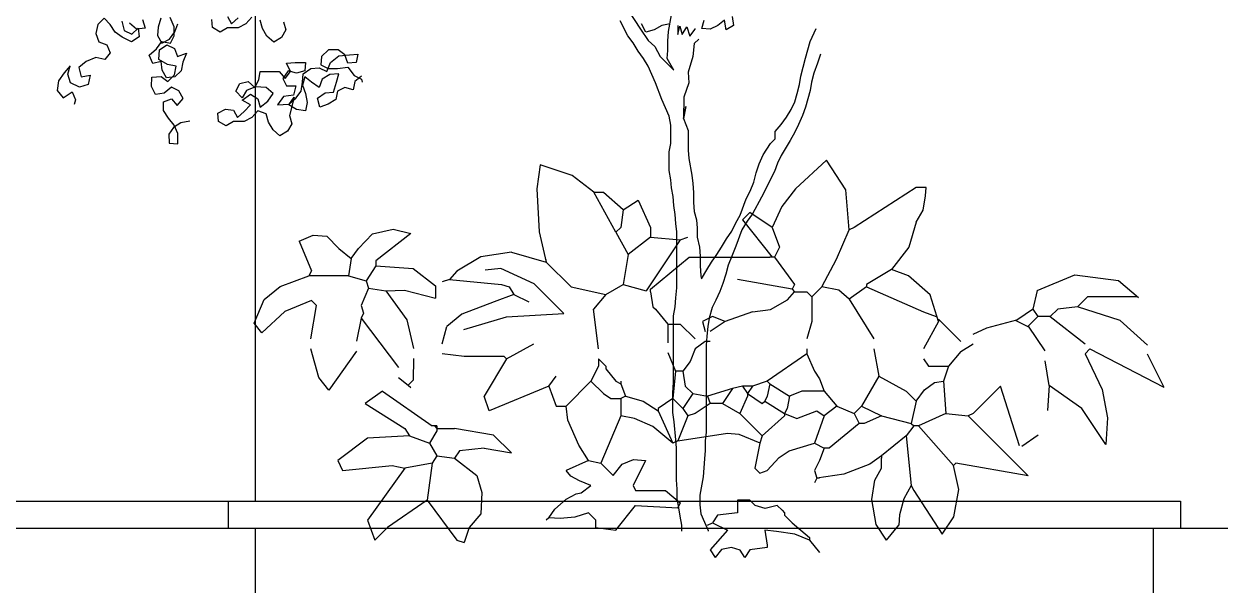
# Model space of a CAD drawing. Header units: millimetres. Extents: x 2002 to 2114, y 811 to 859.
# Drawn here: x 2027.226 to 2028.557, y 818.374 to 818.998 of the extents above; entities that cross this region are included whole.
import ezdxf

# ---------------------------------------------------------------- set-up
doc = ezdxf.new("R2010")
doc.units = ezdxf.units.MM
doc.header["$LTSCALE"] = 0.04
for name, color, linetype in [('0-2', 1, 'Continuous'), ('02', 1, 'Continuous'), ('0_Architettonico', 8, 'Continuous'), ('8', 8, 'Continuous')]:
    doc.layers.add(name, color=color, linetype=linetype)

msp = doc.modelspace()

# ---------------------------------------------------------------- linework, layer by layer
at = {"layer": '0-2'}
for p, q in [((2025.9531, 818.4669), (2028.5131, 818.4669)), ((2027.4531, 818.4669), (2027.4531, 818.4369)), ((2027.4531, 818.4669), (2027.4531, 818.4369)), ((2028.5131, 818.4669), (2028.5131, 818.4369)), ((2025.9531, 818.4369), (2034.6831, 818.4369)), ((2027.4831, 818.4369), (2027.4831, 817.0669)), ((2028.4831, 817.5869), (2028.4831, 818.4369))]:
    msp.add_line(p, q, dxfattribs=at)
at = {"layer": '02'}
msp.add_line((2027.4831, 820.3469), (2027.4831, 818.4669), dxfattribs=at)
at = {"layer": '0_Architettonico'}
for points in [[(2027.8971, 819.0153), (2027.9122, 818.9925), (2027.9122, 818.9925), (2027.9206, 818.9799), (2027.9282, 818.9731), (2027.9341, 818.9622), (2027.9492, 818.947), (2027.9417, 818.9597), (2027.9425, 818.9689), (2027.9425, 818.979), (2027.9434, 818.99), (2027.9468, 819.0085)], [(2027.335, 819.0015), (2027.3376, 818.9911), (2027.346, 818.987), (2027.3529, 818.9936), (2027.354, 818.9841), (2027.3457, 818.9784), (2027.3351, 818.9837), (2027.3276, 818.9892), (2027.3219, 818.9976), (2027.3153, 819.0046), (2027.3083, 818.9979), (2027.306, 818.9876), (2027.3094, 818.9786), (2027.3182, 818.9752), (2027.3217, 818.9663), (2027.3161, 818.9588), (2027.3058, 818.9611), (2027.2952, 818.9567), (2027.2871, 818.9498), (2027.2897, 818.9394), (2027.2996, 818.9412), (2027.2973, 818.9308), (2027.2876, 818.9278), (2027.2778, 818.9328), (2027.2748, 818.9424), (2027.2774, 818.9517), (2027.2708, 818.9439), (2027.2644, 818.935), (2027.2628, 818.9241), (2027.2697, 818.916), (2027.2797, 818.9228), (2027.2831, 818.9138), (2027.2819, 818.9086)], [(2027.3579, 819.0034), (2027.3609, 818.9938), (2027.3513, 818.9926), (2027.3435, 818.9993)], [(2027.4104, 818.8901), (2027.4004, 818.8883), (2027.3925, 818.8832), (2027.387, 818.8757), (2027.3877, 818.8655), (2027.397, 818.8647), (2027.3972, 818.8764), (2027.3931, 818.8858), (2027.3869, 818.8935), (2027.3811, 818.9019), (2027.3811, 818.9117), (2027.3901, 818.9151), (2027.3963, 818.9075), (2027.403, 818.9152), (2027.3984, 818.9239), (2027.39, 818.928), (2027.3819, 818.9211), (2027.3724, 818.9199), (2027.3678, 818.9286), (2027.3682, 818.9392), (2027.3785, 818.9399), (2027.386, 818.9343), (2027.3934, 818.9417), (2027.3953, 818.9514), (2027.3856, 818.9533), (2027.3762, 818.9589), (2027.3767, 818.9695), (2027.3851, 818.9752), (2027.3934, 818.9711), (2027.3969, 818.9622), (2027.407, 818.9659), (2027.4028, 818.9557), (2027.4009, 818.946), (2027.3939, 818.9394), (2027.3844, 818.9383), (2027.3798, 818.9469), (2027.3787, 818.9565), (2027.3694, 818.9542), (2027.3653, 818.9636), (2027.3734, 818.9705), (2027.3793, 818.9787), (2027.389, 818.9768), (2027.393, 818.9852), (2027.3931, 818.995), (2027.3886, 819.0055)], [(2027.3784, 819.0048), (2027.3753, 818.9949), (2027.3746, 818.9855), (2027.3792, 818.9768), (2027.3878, 818.9814), (2027.3938, 818.9896), (2027.3971, 818.9984)], [(2027.4796, 819.0059), (2027.4728, 818.9983), (2027.4644, 818.9941), (2027.4526, 818.9941), (2027.4442, 818.9891), (2027.4358, 818.9942), (2027.4349, 819.0034)], [(2027.4526, 819.0068), (2027.4568, 818.9984), (2027.4644, 819.0051)], [(2027.5149, 819.0008), (2027.5174, 818.9916), (2027.5124, 818.9831), (2027.504, 818.9781), (2027.4964, 818.9848), (2027.4913, 818.9933), (2027.4888, 819.0025)], [(2027.958, 818.4336), (2027.958, 818.4402), (2027.9564, 818.4503), (2027.9547, 818.4595), (2027.953, 818.4696), (2027.953, 818.4806), (2027.9522, 818.4907), (2027.9522, 818.5261), (2027.9514, 818.5353), (2027.9497, 818.5555), (2027.948, 818.5656), (2027.9481, 818.5875), (2027.9489, 818.5993), (2027.949, 818.6734), (2027.9507, 818.6835), (2027.9515, 818.6936), (2027.9524, 818.7045), (2027.9524, 818.7668), (2027.9516, 818.7761), (2027.9508, 818.7862), (2027.9491, 818.7963), (2027.9483, 818.8064), (2027.9466, 818.8157), (2027.9458, 818.8249), (2027.9441, 818.835), (2027.9441, 818.8561), (2027.9458, 818.8654), (2027.9458, 818.8856), (2027.9441, 818.8957), (2027.9357, 818.9142), (2027.929, 818.9327), (2027.9206, 818.9513), (2027.9156, 818.9597), (2027.9097, 818.9681), (2027.9038, 818.9774), (2027.8979, 818.985), (2027.8895, 819.0018)], [(2028.0141, 819.0067), (2028.0158, 818.9966), (2028.0074, 818.9916), (2028.0057, 819.0025), (2027.9981, 818.9966), (2027.9897, 818.9924), (2027.9804, 818.9933), (2027.983, 819.0026)], [(2027.9451, 818.9984), (2027.9358, 818.9967), (2027.9274, 818.9917), (2027.9181, 818.9891), (2027.9131, 818.9984)], [(2027.9535, 818.9967), (2027.9535, 818.9866), (2027.956, 818.9958), (2027.9585, 818.9866), (2027.9636, 818.995), (2027.9669, 818.9849), (2027.9728, 818.9925), (2027.9728, 818.9933)], [(2027.9802, 818.7146), (2027.9861, 818.7247), (2027.9911, 818.7331), (2027.997, 818.7415), (2028.0021, 818.75), (2028.008, 818.7592), (2028.0139, 818.7676), (2028.0181, 818.7769), (2028.0232, 818.7853), (2028.0299, 818.8038), (2028.0341, 818.8122), (2028.0384, 818.8223), (2028.0409, 818.8324), (2028.0443, 818.8425), (2028.0485, 818.8526), (2028.0569, 818.8653), (2028.062, 818.8703), (2028.062, 818.8787), (2028.0687, 818.8863), (2028.0746, 818.8947), (2028.0797, 818.9031), (2028.0839, 818.9115), (2028.0864, 818.9208), (2028.089, 818.9309), (2028.0907, 818.9402), (2028.0957, 818.9604), (2028.1008, 818.9789), (2028.1076, 818.9932)], [(2027.977, 818.9815), (2027.972, 818.9765), (2027.9703, 818.9622), (2027.9652, 818.9445), (2027.9661, 818.9327), (2027.9602, 818.9167), (2027.9601, 818.8931), (2027.9627, 818.9066), (2027.9601, 818.8931), (2027.9652, 818.8797), (2027.9651, 818.8578), (2027.966, 818.8485), (2027.9693, 818.83), (2027.9702, 818.8207), (2027.971, 818.8106), (2027.971, 818.7997), (2027.9718, 818.7896), (2027.9743, 818.7803), (2027.9752, 818.771), (2027.9752, 818.7609), (2027.9777, 818.75), (2027.9785, 818.7399), (2027.9785, 818.7289), (2027.9793, 818.718), (2027.9802, 818.7146)], [(2027.6017, 818.9402), (2027.5941, 818.9343), (2027.5924, 818.925), (2027.5831, 818.9276), (2027.5747, 818.9234), (2027.573, 818.9141), (2027.5646, 818.9091), (2027.5553, 818.9057), (2027.5528, 818.9158), (2027.5612, 818.9217), (2027.5705, 818.9225), (2027.5739, 818.9335), (2027.5764, 818.9427), (2027.5663, 818.9419), (2027.5579, 818.9369), (2027.5545, 818.9276), (2027.5461, 818.9335), (2027.5385, 818.9394), (2027.536, 818.9302), (2027.5393, 818.9209), (2027.541, 818.9108), (2027.5393, 818.9015), (2027.5292, 818.9032), (2027.5208, 818.9083), (2027.5267, 818.9167), (2027.5216, 818.8965), (2027.5242, 818.8872), (2027.5191, 818.8788), (2027.5107, 818.8738), (2027.5031, 818.8805), (2027.4981, 818.8889), (2027.4955, 818.8982), (2027.4863, 818.9016), (2027.4795, 818.894), (2027.4711, 818.8898), (2027.4593, 818.8898), (2027.4509, 818.8848), (2027.4425, 818.8898), (2027.4417, 818.8991), (2027.4501, 818.9033), (2027.4593, 818.9024), (2027.4636, 818.894), (2027.4711, 818.9007), (2027.4779, 818.9083), (2027.4686, 818.9134), (2027.4779, 818.9201), (2027.4863, 818.915), (2027.4888, 818.9058), (2027.4972, 818.9125), (2027.5031, 818.9209), (2027.4956, 818.9277), (2027.4838, 818.9285), (2027.4737, 818.9243), (2027.4686, 818.9159), (2027.4619, 818.9235), (2027.4661, 818.9319), (2027.4754, 818.9344), (2027.4829, 818.9277), (2027.4872, 818.9361), (2027.4889, 818.9453), (2027.5099, 818.9453), (2027.5166, 818.9377), (2027.5225, 818.9453), (2027.5183, 818.9546), (2027.5276, 818.9554), (2027.5394, 818.9554), (2027.5385, 818.9461), (2027.5293, 818.9436), (2027.52, 818.9462), (2027.5141, 818.9377), (2027.5183, 818.9293), (2027.5284, 818.9293), (2027.5259, 818.9192), (2027.5149, 818.9175), (2027.5082, 818.9083), (2027.5208, 818.9091), (2027.5284, 818.9158), (2027.5343, 818.9234), (2027.536, 818.9335), (2027.5368, 818.9428), (2027.5453, 818.9487), (2027.5545, 818.9495), (2027.5629, 818.9453), (2027.5672, 818.9554), (2027.5764, 818.9629), (2027.5882, 818.9638), (2027.5975, 818.9646), (2027.5958, 818.9554), (2027.5865, 818.9545), (2027.5832, 818.9638), (2027.5756, 818.9697), (2027.5647, 818.9697), (2027.5571, 818.9621), (2027.5562, 818.9529), (2027.5646, 818.9486), (2027.5747, 818.9486), (2027.5865, 818.9503), (2027.5933, 818.941), (2027.6017, 818.9368), (2027.6025, 818.9335)], [(2028.1126, 818.9646), (2028.1092, 818.9545), (2028.105, 818.9435), (2028.1025, 818.9334), (2028.1008, 818.9241), (2028.0957, 818.9056), (2028.0923, 818.8964), (2028.0881, 818.8863), (2028.0839, 818.8779), (2028.0788, 818.8686), (2028.0687, 818.8518), (2028.0645, 818.8434), (2028.0611, 818.8341), (2028.0468, 818.8055), (2028.0366, 818.787), (2028.0307, 818.7786), (2028.0248, 818.7693), (2028.0181, 818.7508), (2028.0139, 818.7398), (2028.0097, 818.7297), (2028.0071, 818.7196), (2028.0037, 818.7095), (2028.0004, 818.7003), (2027.9961, 818.691), (2027.9919, 818.6826), (2027.9886, 818.6708), (2027.9869, 818.6616), (2027.986, 818.6506), (2027.9852, 818.6405), (2027.9851, 818.5437), (2027.9842, 818.5344), (2027.9842, 818.5235), (2027.9834, 818.5142), (2027.9817, 818.494), (2027.9783, 818.4738), (2027.9783, 818.4629), (2027.9791, 818.4528), (2027.9875, 818.4343), (2027.9876, 818.4336)]]:
    msp.add_lwpolyline(points, dxfattribs=at)
at = {"layer": '8'}
for p, q in [((2027.8004, 818.8415), (2027.7966, 818.8149)), ((2027.836, 818.8295), (2027.8004, 818.8415)), ((2028.119, 818.8468), (2028.0847, 818.8149)), ((2028.1405, 818.8136), (2028.119, 818.8468)), ((2027.8601, 818.8109), (2027.836, 818.8295)), ((2027.7966, 818.8149), (2027.7992, 818.767)), ((2028.0847, 818.8149), (2028.0695, 818.795)), ((2028.219, 818.8162), (2028.1499, 818.7719)), ((2028.23, 818.8162), (2028.219, 818.8162)), ((2028.2294, 818.8069), (2028.23, 818.8162)), ((2027.8708, 818.8106), (2027.8597, 818.8106)), ((2027.8846, 818.7664), (2027.8601, 818.8109)), ((2027.8929, 818.7913), (2027.8708, 818.8106)), ((2027.8929, 818.7913), (2027.9095, 818.8023)), ((2027.9095, 818.8023), (2027.9233, 818.7719)), ((2028.1443, 818.7692), (2028.1405, 818.8136)), ((2028.2268, 818.791), (2028.2294, 818.8069)), ((2027.8929, 818.7913), (2027.8901, 818.7719)), ((2028.0338, 818.7885), (2028.0255, 818.7802)), ((2028.0587, 818.7719), (2028.0338, 818.7885)), ((2028.0695, 818.795), (2028.0587, 818.7719)), ((2028.219, 818.7775), (2028.2268, 818.791)), ((2028.0255, 818.7802), (2028.0587, 818.7388)), ((2028.219, 818.7775), (2028.2107, 818.7498)), ((2027.5321, 818.7566), (2027.5478, 818.7633)), ((2027.5478, 818.7633), (2027.5631, 818.7619)), ((2027.5631, 818.7619), (2027.5763, 818.7483)), ((2027.5984, 818.7483), (2027.6138, 818.7646)), ((2027.6138, 818.7646), (2027.6367, 818.7699)), ((2027.6564, 818.7649), (2027.6177, 818.7345)), ((2027.6367, 818.7699), (2027.6564, 818.7649)), ((2027.7992, 818.767), (2027.8072, 818.7333)), ((2027.8901, 818.7719), (2027.8846, 818.7664)), ((2027.8846, 818.7664), (2027.8984, 818.7415)), ((2027.9233, 818.7719), (2027.9233, 818.7609)), ((2028.0587, 818.7719), (2028.067, 818.7498)), ((2028.1304, 818.7365), (2028.1443, 818.7692)), ((2028.1499, 818.7719), (2028.1443, 818.7692)), ((2027.5321, 818.7566), (2027.5459, 818.7234)), ((2027.5763, 818.7483), (2027.5901, 818.7373)), ((2027.5901, 818.7373), (2027.5984, 818.7483)), ((2027.9233, 818.7609), (2027.8984, 818.7415)), ((2027.9564, 818.7581), (2027.9186, 818.7014)), ((2027.9233, 818.7609), (2027.9564, 818.7581)), ((2027.9564, 818.7581), (2027.9647, 818.7609)), ((2028.067, 818.7498), (2028.0614, 818.7388)), ((2028.2107, 818.7498), (2028.1913, 818.725)), ((2027.5901, 818.7373), (2027.5873, 818.7179)), ((2027.7345, 818.7391), (2027.7078, 818.7232)), ((2027.7685, 818.7443), (2027.7345, 818.7391)), ((2027.7685, 818.7443), (2027.8072, 818.7333)), ((2027.8072, 818.7333), (2027.8072, 818.736)), ((2027.8984, 818.7415), (2027.8929, 818.7084)), ((2027.9233, 818.7029), (2027.9664, 818.7388)), ((2027.9664, 818.7388), (2028.0559, 818.7388)), ((2028.0587, 818.7388), (2028.0559, 818.7388)), ((2028.0614, 818.7388), (2028.0587, 818.7388)), ((2028.0614, 818.7388), (2028.0836, 818.7084)), ((2028.114, 818.7056), (2028.1304, 818.7365)), ((2027.5459, 818.7234), (2027.5431, 818.7179)), ((2027.6177, 818.729), (2027.6067, 818.7124)), ((2027.6177, 818.7345), (2027.6177, 818.729)), ((2027.6177, 818.729), (2027.6592, 818.7262)), ((2027.6592, 818.7262), (2027.6841, 818.7069)), ((2027.7078, 818.7232), (2027.6994, 818.7139)), ((2027.7566, 818.726), (2027.7392, 818.7242)), ((2027.7937, 818.7089), (2027.7566, 818.726)), ((2027.8072, 818.7333), (2027.8348, 818.7056)), ((2028.1913, 818.725), (2028.1637, 818.7084)), ((2028.2103, 818.7179), (2028.1913, 818.725)), ((2027.511, 818.7061), (2027.5431, 818.7179)), ((2027.5873, 818.7179), (2027.5431, 818.7179)), ((2027.5873, 818.7179), (2027.6067, 818.7124)), ((2027.6067, 818.7124), (2027.6094, 818.7041)), ((2027.6994, 818.7139), (2027.6912, 818.7112)), ((2027.6994, 818.7139), (2027.7575, 818.7084)), ((2027.7575, 818.7084), (2027.7658, 818.7056)), ((2027.8269, 818.6759), (2027.7937, 818.7089)), ((2027.8735, 818.6973), (2027.8929, 818.7084)), ((2027.8929, 818.7084), (2027.9186, 818.7014)), ((2028.0808, 818.7029), (2028.02, 818.7139)), ((2028.0836, 818.7084), (2028.0808, 818.7029)), ((2028.1637, 818.7084), (2028.1637, 818.7056)), ((2028.2344, 818.6966), (2028.2103, 818.7179)), ((2028.3535, 818.7016), (2028.3954, 818.7192)), ((2028.3954, 818.7192), (2028.444, 818.7128)), ((2028.444, 818.7128), (2028.4663, 818.6938)), ((2027.4933, 818.6915), (2027.511, 818.7061)), ((2027.6094, 818.7041), (2027.6011, 818.6848)), ((2027.6094, 818.7041), (2027.6288, 818.7013)), ((2027.6288, 818.7013), (2027.6494, 818.7021)), ((2027.6288, 818.7013), (2027.6519, 818.6689)), ((2027.6494, 818.7021), (2027.6841, 818.6931)), ((2027.6841, 818.7069), (2027.6841, 818.6931)), ((2027.7713, 818.6973), (2027.7492, 818.689)), ((2027.7658, 818.7056), (2027.7713, 818.6973)), ((2027.7713, 818.6973), (2027.7879, 818.689)), ((2027.8348, 818.7056), (2027.8735, 818.6973)), ((2027.8735, 818.6973), (2027.8597, 818.6808)), ((2027.9233, 818.7001), (2027.9233, 818.7029)), ((2027.9233, 818.7001), (2027.926, 818.6835)), ((2028.0758, 818.6913), (2028.0836, 818.7001)), ((2028.0808, 818.7029), (2028.0836, 818.7001)), ((2028.0836, 818.7001), (2028.0974, 818.7001)), ((2028.0974, 818.7001), (2028.1029, 818.6946)), ((2028.114, 818.7056), (2028.1029, 818.6946)), ((2028.1329, 818.7019), (2028.114, 818.7056)), ((2028.1443, 818.6918), (2028.1329, 818.7019)), ((2028.1637, 818.7056), (2028.1443, 818.6918)), ((2028.1637, 818.7056), (2028.2272, 818.678)), ((2028.2438, 818.6669), (2028.2344, 818.6966)), ((2028.3535, 818.7016), (2028.3488, 818.6808)), ((2027.4823, 818.6654), (2027.4933, 818.6915)), ((2027.5459, 818.6903), (2027.5161, 818.6782)), ((2027.5453, 818.6476), (2027.5514, 818.6848)), ((2027.5459, 818.6903), (2027.5514, 818.6848)), ((2027.6011, 818.6848), (2027.6039, 818.6765)), ((2027.7492, 818.689), (2027.7133, 818.6752)), ((2027.926, 818.6835), (2027.9288, 818.6808)), ((2028.0568, 818.6806), (2028.0758, 818.6913)), ((2028.1029, 818.6946), (2028.1029, 818.6669)), ((2028.1443, 818.6918), (2028.172, 818.6476)), ((2028.3311, 818.6689), (2028.3494, 818.6817)), ((2028.3986, 818.6835), (2028.3765, 818.6808)), ((2028.4096, 818.6946), (2028.3986, 818.6835)), ((2028.4461, 818.6683), (2028.3986, 818.6835)), ((2028.4654, 818.6946), (2028.4096, 818.6946)), ((2027.5161, 818.6782), (2027.4906, 818.6544)), ((2027.6011, 818.6709), (2027.5961, 818.645)), ((2027.6039, 818.6765), (2027.6011, 818.6709)), ((2027.6011, 818.6709), (2027.6426, 818.6157)), ((2027.6519, 818.6689), (2027.6595, 818.637)), ((2027.7133, 818.6752), (2027.6967, 818.6614)), ((2027.7156, 818.6582), (2027.7628, 818.6724)), ((2027.7628, 818.6724), (2027.8269, 818.6759)), ((2027.8652, 818.6365), (2027.8597, 818.6808)), ((2027.9288, 818.6808), (2027.9426, 818.6642)), ((2027.9924, 818.6725), (2027.9813, 818.6669)), ((2028.0062, 818.6669), (2027.9924, 818.6725)), ((2028.0366, 818.678), (2028.0062, 818.6669)), ((2028.0366, 818.678), (2028.0568, 818.6806)), ((2028.2272, 818.678), (2028.2411, 818.6725)), ((2028.2438, 818.6697), (2028.2687, 818.6448)), ((2028.2438, 818.6697), (2028.2438, 818.6669)), ((2028.2976, 818.6599), (2028.3311, 818.6689)), ((2028.3293, 818.6684), (2028.3433, 818.6614)), ((2028.3433, 818.6614), (2028.3544, 818.6725)), ((2028.3488, 818.6808), (2028.3544, 818.6725)), ((2028.3682, 818.6725), (2028.3544, 818.6725)), ((2028.3765, 818.6808), (2028.3682, 818.6725)), ((2028.3682, 818.6725), (2028.4069, 818.6421)), ((2028.4764, 818.6407), (2028.4461, 818.6683)), ((2027.4906, 818.6544), (2027.4823, 818.6654)), ((2027.6912, 818.6421), (2027.6967, 818.6614)), ((2027.9426, 818.6642), (2027.9564, 818.6642)), ((2027.9426, 818.6642), (2027.9426, 818.6434)), ((2027.9564, 818.6642), (2027.973, 818.6476)), ((2027.9813, 818.6669), (2027.9841, 818.6559)), ((2028.0062, 818.6669), (2027.9896, 818.6559)), ((2028.1029, 818.6669), (2028.0974, 818.6476)), ((2028.2438, 818.6669), (2028.2272, 818.6365)), ((2028.2825, 818.6531), (2028.2976, 818.6599)), ((2028.3626, 818.6344), (2028.3438, 818.662)), ((2027.763, 818.6255), (2027.7934, 818.6421)), ((2027.9841, 818.6448), (2027.973, 818.6365)), ((2027.9896, 818.6448), (2027.9841, 818.6448)), ((2028.2687, 818.6338), (2028.2825, 818.6421)), ((2027.5542, 818.6046), (2027.5453, 818.6366)), ((2027.5961, 818.6339), (2027.5652, 818.5908)), ((2027.716, 818.6282), (2027.6912, 818.631)), ((2027.7602, 818.6282), (2027.716, 818.6282)), ((2027.763, 818.6255), (2027.7602, 818.6282)), ((2027.9426, 818.6324), (2027.9509, 818.6117)), ((2027.973, 818.6365), (2027.9675, 818.6227)), ((2028.0974, 818.631), (2028.0532, 818.6006)), ((2028.0974, 818.6365), (2028.0974, 818.631)), ((2028.0974, 818.631), (2028.1057, 818.6117)), ((2028.172, 818.6365), (2028.1775, 818.6061)), ((2028.2687, 818.6338), (2028.2549, 818.6172)), ((2028.4069, 818.631), (2028.4124, 818.6365)), ((2028.4069, 818.631), (2028.4258, 818.5915)), ((2028.4124, 818.6365), (2028.4946, 818.5938)), ((2028.476, 818.631), (2028.4946, 818.5938)), ((2027.6595, 818.6259), (2027.6592, 818.6019)), ((2027.763, 818.6255), (2027.7381, 818.584)), ((2027.8652, 818.6172), (2027.857, 818.6006)), ((2027.8652, 818.6255), (2027.8652, 818.6172)), ((2027.8652, 818.6255), (2027.8735, 818.6172)), ((2027.8735, 818.6172), (2027.8735, 818.6144)), ((2027.9675, 818.6227), (2027.9592, 818.6117)), ((2028.2272, 818.6255), (2028.2328, 818.6172)), ((2028.2328, 818.6172), (2028.2549, 818.6172)), ((2028.2549, 818.6172), (2028.2494, 818.6006)), ((2028.3671, 818.5957), (2028.3626, 818.6233)), ((2027.5652, 818.5908), (2027.5542, 818.6046)), ((2027.6426, 818.6046), (2027.6537, 818.5963)), ((2027.6592, 818.6019), (2027.6537, 818.5963)), ((2027.81, 818.5951), (2027.8183, 818.6061)), ((2027.8735, 818.6144), (2027.8846, 818.6006)), ((2027.9509, 818.6117), (2027.9482, 818.5813)), ((2027.9592, 818.6117), (2027.9509, 818.6117)), ((2027.9592, 818.6117), (2027.962, 818.5951)), ((2028.1057, 818.6117), (2028.1112, 818.6034)), ((2028.1112, 818.6034), (2028.1167, 818.5896)), ((2028.1775, 818.6061), (2028.1582, 818.573)), ((2028.1775, 818.6061), (2028.2079, 818.5896)), ((2027.6248, 818.5896), (2027.6055, 818.5757)), ((2027.6248, 818.5896), (2027.6801, 818.5509)), ((2027.6537, 818.5963), (2027.6564, 818.5936)), ((2027.81, 818.5951), (2027.7437, 818.5675)), ((2027.81, 818.5951), (2027.8183, 818.573)), ((2027.857, 818.6006), (2027.8293, 818.573)), ((2027.857, 818.6006), (2027.8708, 818.5868)), ((2027.8846, 818.6006), (2027.8901, 818.5978)), ((2027.8901, 818.6006), (2027.8901, 818.5978)), ((2027.8901, 818.5978), (2027.8956, 818.584)), ((2027.962, 818.5951), (2027.9703, 818.5868)), ((2028.0145, 818.5923), (2027.9868, 818.584)), ((2028.0145, 818.5923), (2028.0034, 818.5757)), ((2028.0255, 818.5951), (2028.0145, 818.5923)), ((2028.0255, 818.5951), (2028.0311, 818.5868)), ((2028.0366, 818.5951), (2028.0255, 818.5951)), ((2028.0366, 818.5951), (2028.0311, 818.5868)), ((2028.0532, 818.6006), (2028.0366, 818.5951)), ((2028.0532, 818.6006), (2028.0559, 818.5978)), ((2028.0559, 818.5978), (2028.0532, 818.584)), ((2028.0559, 818.5978), (2028.078, 818.584)), ((2028.0918, 818.5896), (2028.078, 818.584)), ((2028.1167, 818.5896), (2028.0918, 818.5896)), ((2028.1167, 818.5896), (2028.1305, 818.573)), ((2028.2079, 818.5896), (2028.219, 818.5785)), ((2028.219, 818.5785), (2028.2281, 818.5911)), ((2028.2281, 818.5911), (2028.2395, 818.5991)), ((2028.2395, 818.5991), (2028.2494, 818.6006)), ((2028.2494, 818.6006), (2028.2521, 818.5647)), ((2028.3129, 818.5951), (2028.2825, 818.5647)), ((2028.3341, 818.5285), (2028.3129, 818.5951)), ((2028.3671, 818.5957), (2028.3651, 818.5681)), ((2028.4035, 818.5703), (2028.3671, 818.5957)), ((2028.4258, 818.5915), (2028.4319, 818.5597)), ((2027.6055, 818.5757), (2027.6497, 818.5481)), ((2027.7437, 818.5675), (2027.7381, 818.584)), ((2027.8708, 818.5868), (2027.8791, 818.5813)), ((2027.8791, 818.5813), (2027.8901, 818.5813)), ((2027.8956, 818.584), (2027.8901, 818.5813)), ((2027.8901, 818.5813), (2027.8901, 818.5619)), ((2027.8956, 818.584), (2027.915, 818.5785)), ((2027.915, 818.5785), (2027.9316, 818.5675)), ((2027.9482, 818.5813), (2027.9316, 818.5702)), ((2027.9482, 818.5813), (2027.9592, 818.5702)), ((2027.9703, 818.5868), (2027.9592, 818.5702)), ((2027.9703, 818.5868), (2027.9868, 818.584)), ((2027.9896, 818.5757), (2027.973, 818.5647)), ((2027.9868, 818.584), (2027.9896, 818.5757)), ((2028.0034, 818.5757), (2027.9896, 818.5757)), ((2028.0034, 818.5757), (2028.0228, 818.5647)), ((2028.0311, 818.584), (2028.0228, 818.5647)), ((2028.0311, 818.5868), (2028.0476, 818.5757)), ((2028.0311, 818.5868), (2028.0311, 818.584)), ((2028.0476, 818.5757), (2028.0504, 818.5785)), ((2028.0532, 818.584), (2028.0504, 818.5785)), ((2028.0504, 818.5785), (2028.0725, 818.5647)), ((2028.078, 818.584), (2028.0753, 818.5702)), ((2028.219, 818.5785), (2028.2134, 818.5536)), ((2027.8183, 818.573), (2027.8293, 818.573)), ((2027.8314, 818.5571), (2027.8293, 818.573)), ((2027.8901, 818.5619), (2027.868, 818.5094)), ((2027.9055, 818.5592), (2027.8901, 818.5619)), ((2027.9316, 818.5702), (2027.9316, 818.5675)), ((2027.9316, 818.5675), (2027.9482, 818.5315)), ((2027.9647, 818.5619), (2027.9537, 818.5343)), ((2027.9592, 818.5702), (2027.9647, 818.5619)), ((2027.973, 818.5647), (2027.9647, 818.5619)), ((2028.0228, 818.5647), (2028.0476, 818.5398)), ((2028.0725, 818.5619), (2028.0476, 818.5398)), ((2028.0753, 818.5702), (2028.0725, 818.5647)), ((2028.0725, 818.5647), (2028.0863, 818.5592)), ((2028.0725, 818.5647), (2028.0725, 818.5619)), ((2028.0863, 818.5592), (2028.1084, 818.5675)), ((2028.1167, 818.5619), (2028.1057, 818.5315)), ((2028.1084, 818.5675), (2028.1167, 818.5619)), ((2028.1305, 818.573), (2028.1167, 818.5619)), ((2028.1305, 818.573), (2028.1499, 818.5647)), ((2028.1582, 818.573), (2028.1499, 818.5647)), ((2028.1499, 818.5647), (2028.1554, 818.5536)), ((2028.1582, 818.573), (2028.1803, 818.5619)), ((2028.1803, 818.5619), (2028.1609, 818.5536)), ((2028.1803, 818.5619), (2028.2134, 818.5536)), ((2028.2521, 818.5647), (2028.2217, 818.5509)), ((2028.2521, 818.5647), (2028.277, 818.5619)), ((2028.2825, 818.5647), (2028.277, 818.5619)), ((2028.277, 818.5619), (2028.3437, 818.4952)), ((2028.4299, 818.53), (2028.4035, 818.5703)), ((2027.6829, 818.5509), (2027.6801, 818.5509)), ((2027.6829, 818.5509), (2027.6856, 818.5481)), ((2027.6856, 818.5509), (2027.6829, 818.5509)), ((2027.6856, 818.5509), (2027.6856, 818.5481)), ((2027.8436, 818.5295), (2027.8314, 818.5571)), ((2027.9258, 818.5502), (2027.9055, 818.5592)), ((2027.9482, 818.5315), (2027.9258, 818.5502)), ((2028.1554, 818.5536), (2028.1222, 818.526)), ((2028.1609, 818.5536), (2028.1554, 818.5536)), ((2028.2162, 818.5509), (2028.2079, 818.5398)), ((2028.2134, 818.5536), (2028.2162, 818.5509)), ((2028.2217, 818.5509), (2028.2162, 818.5509)), ((2028.2217, 818.5509), (2028.2604, 818.5067)), ((2028.4319, 818.5597), (2028.4299, 818.53)), ((2027.6083, 818.5371), (2027.5751, 818.5122)), ((2027.6552, 818.5398), (2027.6083, 818.5371)), ((2027.6497, 818.5481), (2027.6552, 818.5398)), ((2027.6552, 818.5398), (2027.6773, 818.5315)), ((2027.6856, 818.5453), (2027.6773, 818.5315)), ((2027.6856, 818.5481), (2027.6856, 818.5453)), ((2027.6856, 818.5481), (2027.705, 818.5481)), ((2027.7484, 818.5406), (2027.705, 818.5481)), ((2027.7687, 818.5207), (2027.7484, 818.5406)), ((2027.9537, 818.5343), (2028.0089, 818.5426)), ((2028.0089, 818.5426), (2028.0215, 818.5415)), ((2028.0215, 818.5415), (2028.0451, 818.5321)), ((2028.0476, 818.5398), (2028.0449, 818.5315)), ((2028.2079, 818.5398), (2028.1803, 818.5177)), ((2028.2079, 818.5398), (2028.2134, 818.4846)), ((2028.3549, 818.5406), (2028.3367, 818.5278)), ((2027.6773, 818.5315), (2027.6856, 818.5177)), ((2027.7105, 818.5232), (2027.705, 818.5149)), ((2027.7381, 818.526), (2027.7105, 818.5232)), ((2027.7381, 818.526), (2027.7687, 818.5207)), ((2027.8542, 818.5122), (2027.8436, 818.5295)), ((2027.9537, 818.5343), (2027.9482, 818.5315)), ((2028.0449, 818.5315), (2028.0393, 818.5039)), ((2028.0663, 818.5158), (2028.0777, 818.5232)), ((2028.0777, 818.5232), (2028.1057, 818.5315)), ((2028.1057, 818.5315), (2028.1167, 818.526)), ((2028.1167, 818.526), (2028.1112, 818.5122)), ((2028.1222, 818.526), (2028.1167, 818.526)), ((2027.5751, 818.5122), (2027.5806, 818.5011)), ((2027.6801, 818.5094), (2027.6497, 818.5039)), ((2027.6801, 818.5094), (2027.6746, 818.468)), ((2027.6856, 818.5177), (2027.6801, 818.5094)), ((2027.6856, 818.5177), (2027.705, 818.5149)), ((2027.705, 818.5149), (2027.7298, 818.4956)), ((2027.8542, 818.5122), (2027.8293, 818.5011)), ((2027.8542, 818.5122), (2027.868, 818.5094)), ((2027.868, 818.5094), (2027.8818, 818.4956)), ((2027.8918, 818.5082), (2027.9045, 818.5135)), ((2027.9177, 818.5122), (2027.9039, 818.4846)), ((2027.9045, 818.5135), (2027.9177, 818.5122)), ((2028.0532, 818.5011), (2028.0663, 818.5158)), ((2028.1112, 818.5122), (2028.1057, 818.5011)), ((2028.1673, 818.5084), (2028.1385, 818.497)), ((2028.1803, 818.5177), (2028.1673, 818.5084)), ((2028.1803, 818.5177), (2028.1803, 818.5149)), ((2028.1803, 818.5039), (2028.1803, 818.5149)), ((2028.2632, 818.5094), (2028.2604, 818.5067)), ((2028.3437, 818.4952), (2028.2632, 818.5094)), ((2027.5806, 818.5011), (2027.6359, 818.5067)), ((2027.6497, 818.5039), (2027.6083, 818.4459)), ((2027.6359, 818.5067), (2027.6497, 818.5039)), ((2027.7298, 818.4956), (2027.7357, 818.4768)), ((2027.8345, 818.4949), (2027.8293, 818.5011)), ((2027.8818, 818.4956), (2027.8918, 818.5082)), ((2028.0393, 818.5039), (2028.0449, 818.4984)), ((2028.0449, 818.4984), (2028.0532, 818.5011)), ((2028.1057, 818.5011), (2028.1084, 818.4928)), ((2028.1385, 818.497), (2028.1084, 818.4928)), ((2028.173, 818.4906), (2028.1803, 818.5039)), ((2028.2665, 818.4802), (2028.2604, 818.5067)), ((2027.8441, 818.4896), (2027.8345, 818.4949)), ((2027.857, 818.4846), (2027.8441, 818.4896)), ((2027.8459, 818.4763), (2027.857, 818.4846)), ((2027.9039, 818.4846), (2027.9067, 818.479)), ((2028.1084, 818.4928), (2028.1057, 818.4873)), ((2028.1112, 818.4928), (2028.1084, 818.4928)), ((2028.1697, 818.4688), (2028.173, 818.4906)), ((2028.2134, 818.4846), (2028.2051, 818.4698)), ((2028.2134, 818.4846), (2028.2162, 818.479)), ((2027.7357, 818.4768), (2027.7345, 818.4529)), ((2027.8167, 818.4582), (2027.8294, 818.4694)), ((2027.8294, 818.4694), (2027.8405, 818.4752)), ((2027.8405, 818.4752), (2027.8459, 818.4763)), ((2027.9067, 818.479), (2027.9399, 818.479)), ((2027.9399, 818.479), (2027.9564, 818.4652)), ((2028.1744, 818.4411), (2028.1697, 818.4688)), ((2028.2051, 818.4698), (2028.2004, 818.452)), ((2028.2162, 818.479), (2028.2478, 818.4302)), ((2028.2608, 818.4495), (2028.2665, 818.4802)), ((2027.6746, 818.468), (2027.6304, 818.4376)), ((2027.6746, 818.468), (2027.7077, 818.4238)), ((2027.81, 818.4486), (2027.8167, 818.4582)), ((2027.8846, 818.4348), (2027.9067, 818.4624)), ((2027.9067, 818.4624), (2027.9537, 818.4597)), ((2027.9564, 818.4652), (2027.9537, 818.4597)), ((2028.02, 818.468), (2028.02, 818.4542)), ((2028.0338, 818.468), (2028.02, 818.468)), ((2028.0399, 818.4624), (2028.0338, 818.468)), ((2028.0507, 818.4589), (2028.0399, 818.4624)), ((2028.0642, 818.4624), (2028.0507, 818.4589)), ((2028.0697, 818.4569), (2028.0642, 818.4624)), ((2028.0697, 818.4569), (2028.0725, 818.4542)), ((2027.6083, 818.4459), (2027.6165, 818.4238)), ((2027.7345, 818.4529), (2027.7215, 818.4376)), ((2027.81, 818.4486), (2027.8072, 818.4459)), ((2027.8228, 818.4476), (2027.81, 818.4486)), ((2027.839, 818.4492), (2027.8228, 818.4476)), ((2027.8542, 818.4542), (2027.839, 818.4492)), ((2027.8625, 818.4459), (2027.8542, 818.4542)), ((2027.8625, 818.4376), (2027.8625, 818.4459)), ((2027.9868, 818.4403), (2027.9924, 818.4431)), ((2027.9979, 818.4514), (2027.9924, 818.4431)), ((2027.9924, 818.4431), (2028.0089, 818.4348)), ((2028.02, 818.4542), (2027.9979, 818.4514)), ((2028.0725, 818.4542), (2028.0725, 818.4514)), ((2028.0725, 818.4514), (2028.0808, 818.4431)), ((2028.0808, 818.4431), (2028.1001, 818.4265)), ((2028.2004, 818.452), (2028.1996, 818.4403)), ((2028.2478, 818.4302), (2028.2608, 818.4495)), ((2027.6304, 818.4376), (2027.6165, 818.4238)), ((2027.7215, 818.4376), (2027.716, 818.421)), ((2027.8625, 818.4376), (2027.8846, 818.4348)), ((2028.0089, 818.4348), (2027.9896, 818.4127)), ((2028.0635, 818.4332), (2028.0504, 818.4348)), ((2028.0504, 818.4348), (2028.0532, 818.4182)), ((2028.0838, 818.4303), (2028.0635, 818.4332)), ((2028.1001, 818.4238), (2028.0838, 818.4303)), ((2028.1858, 818.4238), (2028.1744, 818.4411)), ((2028.1858, 818.4238), (2028.1996, 818.4403)), ((2027.7077, 818.4238), (2027.716, 818.421)), ((2028.0134, 818.4154), (2028.0021, 818.4134)), ((2028.0229, 818.4125), (2028.0134, 818.4154)), ((2028.0532, 818.4155), (2028.0338, 818.4127)), ((2028.0532, 818.4182), (2028.0532, 818.4155)), ((2028.1001, 818.4265), (2028.1001, 818.4238)), ((2028.1001, 818.4238), (2028.1112, 818.4099)), ((2027.9896, 818.4127), (2027.9951, 818.4044)), ((2028.0021, 818.4134), (2027.9951, 818.4044)), ((2028.0283, 818.4044), (2028.0229, 818.4125)), ((2028.0338, 818.4127), (2028.0283, 818.4044))]:
    msp.add_line(p, q, dxfattribs=at)

doc.saveas('drawing.dxf')
